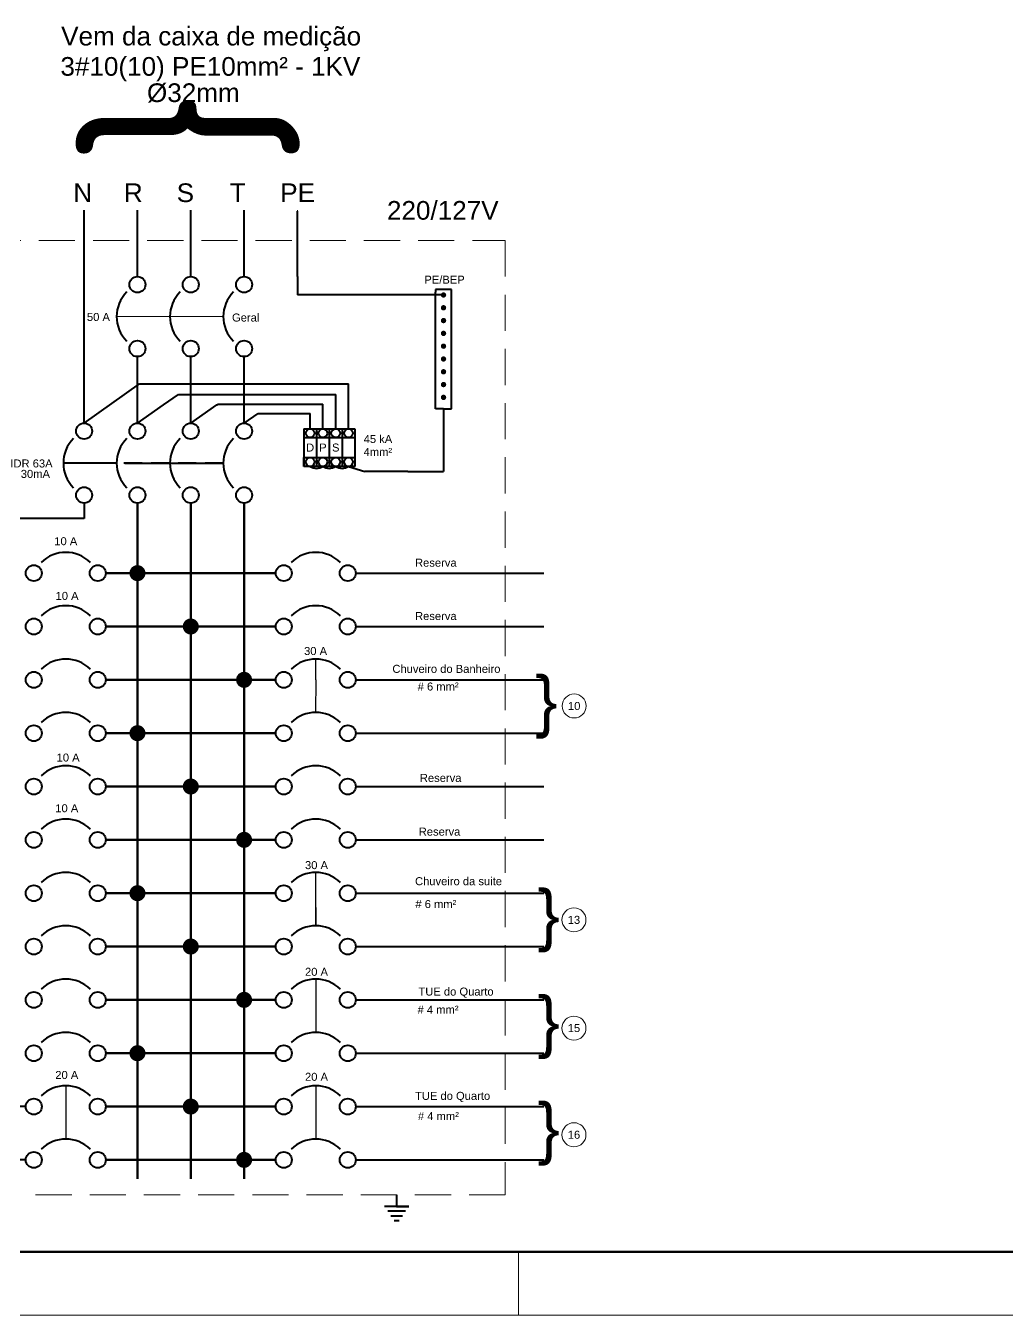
# Model space of a CAD drawing. Header units: millimetres. Extents: x 117864 to 253185, y 7775 to 37034.
# Drawn here: x 126336 to 131769, y 8211 to 15347 of the extents above; entities that cross this region are included whole.
import ezdxf
from ezdxf.enums import TextEntityAlignment as Align

# ---------------------------------------------------------------- set-up
doc = ezdxf.new("R2010")
doc.units = ezdxf.units.MM
doc.header["$LTSCALE"] = 200
doc.linetypes.add('DASHED', pattern=[0.75, 0.5, -0.25])
for name, color, linetype, lineweight in [('arquitetonico', 7, 'Continuous', 9), ('Barramento', 6, 'Continuous', 100), ('Eletrodutos', 4, 'Continuous', 60), ('simbologia', 2, 'Continuous', 40), ('Textos', 9, 'Continuous', 9)]:
    doc.layers.add(name, color=color, linetype=linetype, lineweight=lineweight)
doc.styles.add('chaves', font='GENISO.ttf')
doc.styles.add('style1', font='arial.ttf')

msp = doc.modelspace()

# ---------------------------------------------------------------- linework, layer by layer
at = {"layer": 'arquitetonico'}
for p, q in [((127840.1, 14320.9), (127840.1, 14327.1)), ((126839.3, 13737.6), (127429.8, 13737.6)), ((126945.4, 13737.6), (127106.2, 13737.6)), ((127225.2, 13737.6), (127347.5, 13737.6)), ((128163, 10841.9), (129203.5, 10841.9)), ((127544.8, 9365.9), (127185.9, 9365.9)), ((129064.2, 8211.2), (129064.2, 8561.2)), ((117864.2, 8211.2), (147564.2, 8211.2))]:
    msp.add_line(p, q, dxfattribs=at)
at = {"layer": 'arquitetonico', "linetype": 'DASHED'}
msp.add_line((127429.8, 13737.6), (126839.3, 13737.6), dxfattribs=at)
at = {"layer": 'arquitetonico', "const_width": 44.3}
for points in [[(126932.3, 12317.9, 1), (126976.6, 12317.9, 1)], [(127227.5, 12022.7, 1), (127271.8, 12022.7, 1)], [(127522.7, 11727.5, 1), (127567, 11727.5, 1)], [(126932.3, 11432.3, 1), (126976.6, 11432.3, 1)], [(127227.5, 11137.1, 1), (127271.8, 11137.1, 1)], [(127522.7, 10841.9, 1), (127567, 10841.9, 1)], [(126932.3, 10546.7, 1), (126976.6, 10546.7, 1)], [(127227.5, 10251.5, 1), (127271.8, 10251.5, 1)], [(127522.7, 9956.3, 1), (127567, 9956.3, 1)], [(126932.3, 9661.1, 1), (126976.6, 9661.1, 1)], [(127227.5, 9365.9, 1), (127271.8, 9365.9, 1)], [(127522.7, 9070.7, 1), (127567, 9070.7, 1)]]:
    msp.add_lwpolyline(points, format="xyb", close=True, dxfattribs=at)
at = {"layer": 'Barramento'}
for p, q in [((126954.4, 12705.4), (126954.4, 9190.1)), ((127249.6, 12705.4), (127249.6, 9190.1)), ((127544.8, 12705.4), (127544.8, 9190.1)), ((126779.1, 12317.9), (127720.2, 12317.9)), ((126779.1, 12022.7), (127720.2, 12022.7)), ((126779.1, 11727.5), (127720.2, 11727.5)), ((126779.1, 11432.3), (127720.2, 11432.3)), ((126779.1, 11137.1), (127720.2, 11137.1)), ((126779.1, 10841.9), (127720.2, 10841.9)), ((126779.1, 10546.7), (127720.2, 10546.7)), ((126779.1, 10251.5), (127720.2, 10251.5)), ((126779.1, 9956.3), (127720.2, 9956.3)), ((126779.1, 9661.1), (127720.2, 9661.1)), ((126779.1, 9365.9), (127720.2, 9365.9)), ((126954.4, 9190.1), (126954.4, 8966)), ((127249.6, 9190.1), (127249.6, 8966)), ((127544.8, 9190.1), (127544.8, 8966)), ((126779.1, 9070.7), (127720.2, 9070.7))]:
    msp.add_line(p, q, dxfattribs=at)
at = {"layer": 'Eletrodutos'}
msp.add_line((118864.2, 8561.2), (147214.2, 8561.2), dxfattribs=at)
at = {"layer": 'simbologia'}
for p, q in [((126659.2, 13516.2), (126659.2, 14327.1)), ((126954.4, 14164.8), (126954.4, 14327.1)), ((127249.6, 14164.8), (127249.6, 14327.1)), ((127544.8, 14164.8), (127544.8, 14327.1)), ((127840.1, 13959), (127840.1, 14320.9)), ((126954.4, 13959), (126954.4, 14164.8)), ((127249.6, 13959), (127249.6, 14164.8)), ((127544.8, 13959), (127544.8, 14164.8)), ((127840.1, 13959), (127840.1, 13857.4)), ((128037.9, 13857.4), (127840.1, 13857.4)), ((128648.9, 13857.4), (128037.9, 13857.4)), ((128693.1, 13888.5), (128604.6, 13888.5)), ((128604.6, 13888.5), (128604.6, 13873.7)), ((128604.6, 13227.2), (128604.6, 13873.7)), ((128693.1, 13873.7), (128693.1, 13888.5)), ((128693.1, 13227.2), (128693.1, 13873.7)), ((126659.2, 13353.9), (126659.2, 13516.2)), ((126954.4, 13353.9), (126954.4, 13516.2)), ((127249.6, 13353.9), (127249.6, 13516.2)), ((127544.8, 13353.9), (127544.8, 13516.2)), ((126659.2, 13148.2), (126965.1, 13365.8)), ((126659.2, 13148.2), (126659.2, 13353.9)), ((126954.4, 13148.2), (126954.4, 13353.9)), ((126965.1, 13365.8), (127768.9, 13365.8)), ((127249.6, 13148.2), (127249.6, 13353.9)), ((127544.8, 13148.2), (127544.8, 13353.9)), ((127768.9, 13365.8), (128123, 13365.8)), ((128123, 13117.2), (128123, 13365.8)), ((127099.6, 13249.7), (127181.1, 13306.3)), ((127181.1, 13306.3), (127754.5, 13306.3)), ((127754.5, 13306.3), (128052.1, 13306.3)), ((128052.1, 13117.2), (128052.1, 13306.3)), ((126954.4, 13148.2), (127099.6, 13249.7)), ((127249.6, 13148.2), (127394.8, 13249.7)), ((127394.8, 13249.7), (127401.8, 13253.9)), ((127401.8, 13253.9), (127753.2, 13253.9)), ((127753.2, 13253.9), (127981.2, 13253.9)), ((127981.2, 13117.2), (127981.2, 13253.9)), ((128648.9, 13227.2), (128604.6, 13227.2)), ((128648.9, 13227.2), (128693.1, 13227.2)), ((128648.9, 13227.2), (128648.9, 12880)), ((127544.8, 13148.2), (127622.4, 13201.5)), ((127622.4, 13201.5), (127794.6, 13201.5)), ((127794.6, 13201.5), (127910.3, 13201.5)), ((127910.4, 13117.2), (127910.3, 13201.5)), ((127875, 13117.2), (128110.2, 13117.2)), ((127875, 13117.2), (127875, 12909)), ((127875, 13117.2), (127875, 13068.5)), ((127875, 13068.5), (128158.5, 13068.5)), ((127945.8, 13117.2), (127945.8, 12909)), ((128016.7, 13117.2), (128016.7, 12909)), ((128087.5, 13117.2), (128087.5, 12909)), ((128110.2, 13117.2), (128158.5, 13117.2)), ((128158.5, 13117.2), (128158.5, 12909)), ((126839.3, 12926.8), (126544.1, 12926.8)), ((126884.5, 12926.8), (127429.8, 12926.8)), ((126946.1, 12926.8), (127045.7, 12926.8)), ((127228.9, 12926.8), (127328.7, 12926.8)), ((127875, 12909), (127875, 12957.7)), ((127875, 12957.7), (128158.5, 12957.7)), ((128158.5, 12909), (127875, 12909)), ((128122.6, 12909), (128213.8, 12880)), ((128451, 12880), (128213.8, 12880)), ((128451, 12880), (128648.9, 12880)), ((126659.2, 12705.4), (126659.2, 12620.2)), ((126659.2, 12620.2), (126048.3, 12620.2)), ((128163, 12317.9), (129203.5, 12317.9)), ((128163, 12022.7), (129203.5, 12022.7)), ((128163, 11727.5), (129203.5, 11727.5)), ((128163, 11432.3), (129203.5, 11432.3)), ((128163, 11432.3), (129203.5, 11432.3)), ((128163, 11137.1), (129203.5, 11137.1)), ((128163, 10841.9), (129203.5, 10841.9)), ((128163, 10546.7), (129203.5, 10546.7)), ((128163, 10546.7), (129203.5, 10546.7)), ((128163, 10251.5), (129203.5, 10251.5)), ((128163, 9956.3), (129203.5, 9956.3)), ((128163, 9661.1), (129203.5, 9661.1)), ((126336.3, 9365.9), (125295.8, 9365.9)), ((128163, 9365.9), (129203.5, 9365.9)), ((126336.3, 9070.7), (125295.8, 9070.7)), ((128163, 9070.7), (129203.5, 9070.7)), ((128389.2, 8877.6), (128389.2, 8813.5)), ((128456.3, 8813.5), (128322.1, 8813.5)), ((128438.6, 8786.7), (128339.8, 8786.7)), ((128389.2, 8813.5), (128456.3, 8813.5)), ((128420.9, 8759.9), (128357.5, 8759.9)), ((128403.2, 8733), (128375.2, 8733))]:
    msp.add_line(p, q, dxfattribs=at)
at = {"layer": 'simbologia', "linetype": 'DASHED'}
msp.add_line((127429.8, 12926.8), (126839.3, 12926.8), dxfattribs=at)
at = {"layer": 'simbologia', "lineweight": 30}
for p, q in [((127941.2, 11763.7), (127941.4, 11842.6)), ((127941.2, 11726.7), (127940.5, 11547.4)), ((127941.2, 11726.7), (127941.2, 11763.7)), ((127941.7, 10366.6), (127942.5, 10661.8)), ((127941.6, 10467.9), (127941.6, 10366.6)), ((127941.6, 10071.4), (127941.6, 9776.2)), ((126557.7, 9481), (126557.7, 9185.7)), ((127941.6, 9481), (127941.6, 9185.7)), ((128990.7, 9365.9), (128496.4, 9365.9))]:
    msp.add_line(p, q, dxfattribs=at)
at = {"layer": 'simbologia', "const_width": 14.8}
for points in [[(128641.5, 13857.4, 1), (128656.2, 13857.4, 1)], [(128641.5, 13786.6, 1), (128656.2, 13786.6, 1)], [(128641.5, 13715.7, 1), (128656.2, 13715.7, 1)], [(128641.5, 13644.9, 1), (128656.2, 13644.9, 1)], [(128641.5, 13574, 1), (128656.2, 13574, 1)], [(128641.5, 13503.2, 1), (128656.2, 13503.2, 1)], [(128641.5, 13432.3, 1), (128656.2, 13432.3, 1)], [(128641.5, 13361.5, 1), (128656.2, 13361.5, 1)], [(128641.5, 13290.6, 1), (128656.2, 13290.6, 1)]]:
    msp.add_lwpolyline(points, format="xyb", close=True, dxfattribs=at)
at = {"layer": 'simbologia'}
for centre, radius in [((126954.4, 13914.8), 44.3), ((127249.6, 13914.8), 44.3), ((127544.8, 13914.8), 44.3), ((126954.4, 13560.5), 44.3), ((127249.6, 13560.5), 44.3), ((127544.8, 13560.5), 44.3), ((126659.2, 13103.9), 44.3), ((126954.4, 13103.9), 44.3), ((127249.6, 13103.9), 44.3), ((127544.8, 13103.9), 44.3), ((127910.4, 13092.8), 24.4), ((127981.3, 13092.8), 24.4), ((128052.1, 13092.8), 24.4), ((128123, 13092.8), 24.4), ((127910.4, 12933.4), 24.4), ((127981.3, 12933.4), 24.4), ((128052.1, 12933.4), 24.4), ((128123, 12933.4), 24.4), ((126659.2, 12749.6), 44.3), ((126954.4, 12749.6), 44.3), ((127249.6, 12749.6), 44.3), ((127544.8, 12749.6), 44.3), ((126380.6, 12317.9), 44.3), ((126734.8, 12317.9), 44.3), ((127764.4, 12317.9), 44.3), ((128118.7, 12317.9), 44.3), ((126380.6, 12022.7), 44.3), ((126734.8, 12022.7), 44.3), ((127764.4, 12022.7), 44.3), ((128118.7, 12022.7), 44.3), ((126380.6, 11727.5), 44.3), ((126734.8, 11727.5), 44.3), ((127764.4, 11727.5), 44.3), ((128118.7, 11727.5), 44.3), ((126380.6, 11432.3), 44.3), ((126734.8, 11432.3), 44.3), ((127764.4, 11432.3), 44.3), ((128118.7, 11432.3), 44.3), ((126380.6, 11137.1), 44.3), ((126734.8, 11137.1), 44.3), ((127764.4, 11137.1), 44.3), ((128118.7, 11137.1), 44.3), ((126380.6, 10841.9), 44.3), ((126734.8, 10841.9), 44.3), ((127764.4, 10841.9), 44.3), ((128118.7, 10841.9), 44.3), ((126380.6, 10546.7), 44.3), ((126734.8, 10546.7), 44.3), ((127764.4, 10546.7), 44.3), ((128118.7, 10546.7), 44.3), ((126380.6, 10251.5), 44.3), ((126734.8, 10251.5), 44.3), ((127764.4, 10251.5), 44.3), ((128118.7, 10251.5), 44.3), ((126380.6, 9956.3), 44.3), ((126734.8, 9956.3), 44.3), ((127764.4, 9956.3), 44.3), ((128118.7, 9956.3), 44.3), ((126380.6, 9661.1), 44.3), ((126734.8, 9661.1), 44.3), ((127764.4, 9661.1), 44.3), ((128118.7, 9661.1), 44.3), ((126380.6, 9365.9), 44.3), ((126734.8, 9365.9), 44.3), ((127764.4, 9365.9), 44.3), ((128118.7, 9365.9), 44.3), ((126380.6, 9070.7), 44.3), ((126734.8, 9070.7), 44.3), ((127764.4, 9070.7), 44.3), ((128118.7, 9070.7), 44.3)]:
    msp.add_circle(centre, radius, dxfattribs=at)
for centre, radius, start, end in [((127033.2, 13737.6), 193.8, 135.30326, 224.69674), ((127328.4, 13737.6), 193.8, 135.30326, 224.69674), ((127623.6, 13737.6), 193.8, 135.30326, 224.69674), ((126738, 12926.8), 193.8, 135.30326, 224.69674), ((127033.2, 12926.8), 193.8, 135.30326, 224.69674), ((127328.4, 12926.8), 193.8, 135.30326, 224.69674), ((127623.6, 12926.8), 193.8, 135.30326, 224.69674), ((127945.8, 12957.7), 60.1, 234.13711, 305.86289), ((128016.5, 12957.7), 60.1, 234.13711, 305.86289), ((128087.3, 12957.7), 60.1, 234.13711, 305.86289), ((126557.7, 12239.2), 193.8, 45.30326, 134.69674), ((127941.6, 12239.2), 193.8, 45.30326, 134.69674), ((126557.7, 11944), 193.8, 45.30326, 134.69674), ((127941.6, 11944), 193.8, 45.30326, 134.69674), ((126557.7, 11648.8), 193.8, 45.30326, 134.69674), ((127941.6, 11648.8), 193.8, 45.30326, 134.69674), ((126557.7, 11353.6), 193.8, 45.30326, 134.69674), ((127941.6, 11353.6), 193.8, 45.30326, 134.69674), ((126557.7, 11058.4), 193.8, 45.30326, 134.69674), ((127941.6, 11058.4), 193.8, 45.30326, 134.69674), ((126557.7, 10763.1), 193.8, 45.30326, 134.69674), ((127941.6, 10763.1), 193.8, 45.30326, 134.69674), ((126557.7, 10467.9), 193.8, 45.30326, 134.69674), ((127941.6, 10467.9), 193.8, 45.30326, 134.69674), ((126557.7, 10172.7), 193.8, 45.30326, 134.69674), ((127941.6, 10172.7), 193.8, 45.30326, 134.69674), ((126557.7, 9877.5), 193.8, 45.30326, 134.69674), ((127941.6, 9877.5), 193.8, 45.30326, 134.69674), ((126557.7, 9582.3), 193.8, 45.30326, 134.69674), ((127941.6, 9582.3), 193.8, 45.30326, 134.69674), ((126557.7, 9287.1), 193.8, 45.30326, 134.69674), ((127941.6, 9287.1), 193.8, 45.30326, 134.69674), ((126557.7, 8991.9), 193.8, 45.30326, 134.69674), ((127941.6, 8991.9), 193.8, 45.30326, 134.69674)]:
    msp.add_arc(centre, radius, start, end, dxfattribs=at)
at = {"layer": 'Textos', "linetype": 'DASHED', "ltscale": 2}
msp.add_lwpolyline([(128990.7, 8877.5), (125508.6, 8877.5), (125508.6, 14158.9), (128990.7, 14158.9)], close=True, dxfattribs=at)
at = {"layer": 'Textos'}
for centre in [(129372.2, 11582.9), (129371, 10399.1), (129371, 9800), (129371, 9210)]:
    msp.add_circle(centre, 66.4, dxfattribs=at)

# ---------------------------------------------------------------- texts
at = {"layer": 'Textos', "style": 'style1'}
for s, height, p in [('Vem da caixa de medição ', 103.322, (126532.2, 15238.3)), ('3#10(10) PE10mm² - 1KV', 103.322, (126528.1, 15070.7)), ('%%C32mm', 103.32, (127007.2, 14925.2)), ('N', 103.3, (126599.5, 14371.6)), ('R', 103.3, (126879.6, 14371.6)), ('S', 103.3, (127171.7, 14371.6)), ('T', 103.3, (127465.7, 14371.6)), ('PE', 103.32, (127744.9, 14371.6)), ('220/127V', 103.32, (128335.8, 14274)), ('PE/BEP', 44.28, (128542.8, 13920)), ('50 A', 44.28, (126674.8, 13713.6)), ('Geral', 44.28, (127478, 13710.4)), ('45 kA', 44.28, (128206.8, 13038.2)), ('4mm²', 44.28, (128206.4, 12966.6)), ('IDR 63A', 44.28, (126251, 12902.8)), ('30mA', 44.28, (126308.7, 12845.2)), ('10 A', 44.28, (126494.1, 12472.6)), ('Reserva', 44.28, (128491.2, 12353.7)), ('10 A', 44.28, (126501.3, 12170)), ('Reserva ', 44.28, (128491.2, 12058.5)), ('30 A', 44.28, (127877, 11864.9)), ('Chuveiro do Banheiro', 44.281, (128365.8, 11766.1)), ('# 6 mm²', 44.28, (128505.7, 11668.4)), ('}', 265.7, (129156.8, 11481.7)), ('10 A', 44.28, (126507, 11275.4)), ('Reserva', 44.28, (128517.9, 11162.5)), ('10 A', 44.28, (126499.7, 10994.7)), ('Reserva', 44.28, (128511.8, 10865.3)), ('30 A', 44.28, (127882.1, 10680)), ('Chuveiro da suite', 44.281, (128491.2, 10590.9)), ('}', 265.7, (129169.3, 10299)), ('# 6 mm²', 44.28, (128493.1, 10464.4)), ('20 A', 44.28, (127882.1, 10089.6)), ('TUE do Quarto', 44.281, (128510.1, 9980.1)), ('# 4 mm²', 44.28, (128505.3, 9880)), ('}', 265.7, (129169.3, 9709)), ('20 A', 44.28, (126499.7, 9518.7)), ('20 A', 44.28, (127882.1, 9508.6)), ('TUE do Quarto', 44.281, (128491.2, 9402.9)), ('}', 265.7, (129169.3, 9119)), (' # 4 mm²', 44.28, (128490, 9290.7))]:
    msp.add_text(s, height=height, dxfattribs=at).set_placement(p)
at = {"layer": 'Textos', "style": 'chaves'}
msp.add_text('{', height=1033.2, rotation=270, dxfattribs=at).set_placement((126706.6, 15001.1))
at = {"layer": 'Textos', "style": 'style1'}
for s, height, p in [('D', 44.3, (127910.4, 13013.1)), ('P', 44.3, (127981.3, 13013.1)), ('S', 44.3, (128052.1, 13013.1)), ('10', 44.28, (129372.2, 11582.9)), ('13', 44.28, (129371, 10399.1)), ('15', 44.28, (129371, 9800)), ('16', 44.28, (129371, 9210))]:
    msp.add_text(s, height=height, dxfattribs=at).set_placement(p, align=Align.MIDDLE)

doc.saveas('drawing.dxf')
